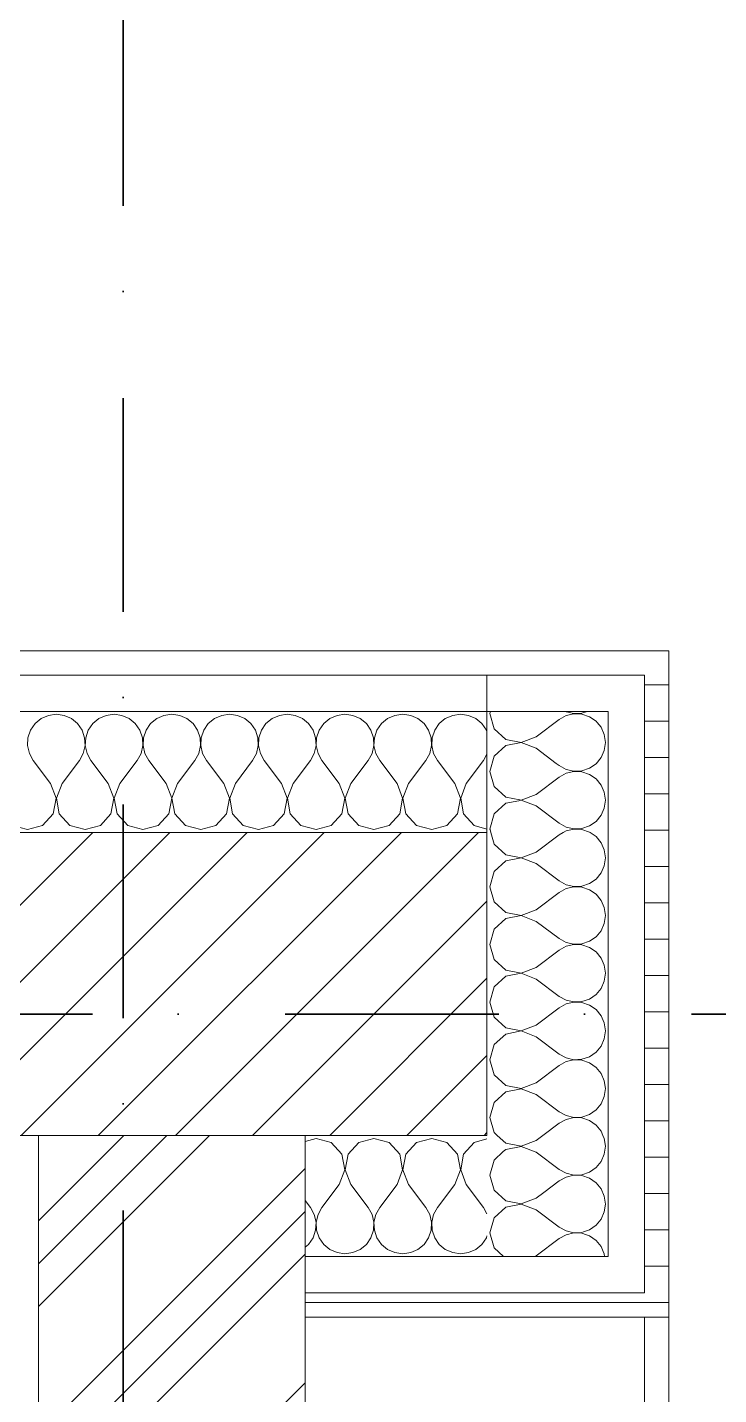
# Model space of a CAD drawing. Header units: millimetres. Extents: x 1322820 to 1391563, y 1051909 to 1098256.
# Drawn here: x 1351449 to 1352020, y 1090357 to 1091485 of the extents above; entities that cross this region are included whole.
import ezdxf
from ezdxf.enums import TextEntityAlignment as Align

# ---------------------------------------------------------------- set-up
doc = ezdxf.new("R2010")
doc.units = ezdxf.units.MM
doc.header["$MEASUREMENT"] = 0
doc.linetypes.add('Dot & Dashed', pattern=[335.138881, 176.388884, -88.194442, 0, -70.555556])
doc.layers.get('0').update_dxf_attribs({"true_color": 0x787878})
for name, color, linetype, true_color in [('arhitectura - decoratii fatada', 7, 'Continuous', 0x787878), ('arhitectura - perete cortina', 7, 'Continuous', 0x787878), ('New_arhitectura - axe', 7, 'Continuous', 0x787878), ('New_rezistenta - pereti de rezistenta', 7, 'Continuous', 0x787878)]:
    doc.layers.add(name, color=color, linetype=linetype, true_color=true_color)
for name, color, linetype, lineweight, true_color in [('arhitectura - decoratii fatada_Pen_No__101', 7, 'Continuous', 13, 0x787878), ('arhitectura - decoratii fatada_Pen_No__21', 7, 'Continuous', 20, 0x787878), ('arhitectura - perete cortina_Pen_No__21', 7, 'Continuous', 20, 0x787878), ('New_arhitectura - axe_Pen_No__201', 7, 'Continuous', 35, 0x787878), ('New_rezistenta - pereti de rezistenta_Pen_No__1', 7, 'Continuous', 13, 0x787878), ('New_rezistenta - pereti de rezistenta_Pen_No__21', 7, 'Continuous', 20, 0x787878)]:
    doc.layers.add(name, color=color, linetype=linetype, lineweight=lineweight, true_color=true_color)
doc.styles.add('GENERATED_STYLE_1', font='arialbd.ttf')
pattern_1 = [(0, (1356235.236, 1078942.57), (0, 30), [])]

# ---------------------------------------------------------------- blocks, each defined once
blk = doc.blocks.new('Curtain Wall_3_1', base_point=(1356235.2, 1078942.6))
at = {"layer": 'arhitectura - perete cortina', "linetype": 'Continuous', "lineweight": 0, "true_color": 0x000000}
h = blk.add_hatch(dxfattribs=at)
h.set_pattern_fill('ALUMINUM_0001', color=18, style=0, pattern_type=2)
h.set_pattern_definition([(45, (1356235.24, 1078942.57), (-88.3883, 88.3883), []), (45, (1356217.56, 1078960.25), (-88.3883, 88.3883), []), (45, (1356199.88, 1078977.93), (-88.3883, 88.3883), [])])
h.paths.add_polyline_path([(1351678.5, 1090320.6), (1351678.5, 1090570.6), (1351458.5, 1090570.6), (1351458.5, 1090320.6)])
at = {"layer": 'arhitectura - perete cortina_Pen_No__21', "color": 7, "linetype": 'Continuous', "lineweight": 20, "flags": 128}
blk.add_lwpolyline([(1351678.5, 1090320.6), (1351678.5, 1090570.6), (1351458.5, 1090570.6), (1351458.5, 1090320.6)], close=True, dxfattribs=at)
blk = doc.blocks.new('*X64', base_point=(1356235.2, 1078942.6))
at = {"layer": 'New_rezistenta - pereti de rezistenta_Pen_No__1', "color": 7, "linetype": 'Continuous', "lineweight": 13}
for p, q in [((1351455.8, 1090910.5), (1351452, 1090905.1)), ((1351460.8, 1090914.7), (1351455.8, 1090910.5)), ((1351466.8, 1090917.3), (1351460.8, 1090914.7)), ((1351473.3, 1090918.2), (1351466.8, 1090917.3)), ((1351479.8, 1090917.3), (1351473.3, 1090918.2)), ((1351485.8, 1090914.7), (1351479.8, 1090917.3)), ((1351490.9, 1090910.5), (1351485.8, 1090914.7)), ((1351494.6, 1090905.1), (1351490.9, 1090910.5)), ((1351503.4, 1090910.5), (1351499.7, 1090905.1)), ((1351508.4, 1090914.7), (1351503.4, 1090910.5)), ((1351514.4, 1090917.3), (1351508.4, 1090914.7)), ((1351521, 1090918.2), (1351514.4, 1090917.3)), ((1351527.5, 1090917.3), (1351521, 1090918.2)), ((1351533.5, 1090914.7), (1351527.5, 1090917.3)), ((1351538.5, 1090910.5), (1351533.5, 1090914.7)), ((1351542.2, 1090905.1), (1351538.5, 1090910.5)), ((1351551, 1090910.5), (1351547.3, 1090905.1)), ((1351556.1, 1090914.7), (1351551, 1090910.5)), ((1351562.1, 1090917.3), (1351556.1, 1090914.7)), ((1351568.6, 1090918.2), (1351562.1, 1090917.3)), ((1351575.1, 1090917.3), (1351568.6, 1090918.2)), ((1351581.1, 1090914.7), (1351575.1, 1090917.3)), ((1351586.1, 1090910.5), (1351581.1, 1090914.7)), ((1351589.9, 1090905.1), (1351586.1, 1090910.5)), ((1351598.6, 1090910.5), (1351594.9, 1090905.1)), ((1351603.7, 1090914.7), (1351598.6, 1090910.5)), ((1351609.7, 1090917.3), (1351603.7, 1090914.7)), ((1351616.2, 1090918.2), (1351609.7, 1090917.3)), ((1351622.7, 1090917.3), (1351616.2, 1090918.2)), ((1351628.7, 1090914.7), (1351622.7, 1090917.3)), ((1351633.8, 1090910.5), (1351628.7, 1090914.7)), ((1351637.5, 1090905.1), (1351633.8, 1090910.5)), ((1351646.2, 1090910.5), (1351642.5, 1090905.1)), ((1351651.3, 1090914.7), (1351646.2, 1090910.5)), ((1351657.3, 1090917.3), (1351651.3, 1090914.7)), ((1351663.8, 1090918.2), (1351657.3, 1090917.3)), ((1351670.3, 1090917.3), (1351663.8, 1090918.2)), ((1351676.3, 1090914.7), (1351670.3, 1090917.3)), ((1351681.4, 1090910.5), (1351676.3, 1090914.7)), ((1351685.1, 1090905.1), (1351681.4, 1090910.5)), ((1351693.9, 1090910.5), (1351690.1, 1090905.1)), ((1351698.9, 1090914.7), (1351693.9, 1090910.5)), ((1351704.9, 1090917.3), (1351698.9, 1090914.7)), ((1351711.4, 1090918.2), (1351704.9, 1090917.3)), ((1351717.9, 1090917.3), (1351711.4, 1090918.2)), ((1351723.9, 1090914.7), (1351717.9, 1090917.3)), ((1351729, 1090910.5), (1351723.9, 1090914.7)), ((1351732.7, 1090905.1), (1351729, 1090910.5)), ((1351741.5, 1090910.5), (1351737.7, 1090905.1)), ((1351746.5, 1090914.7), (1351741.5, 1090910.5)), ((1351752.5, 1090917.3), (1351746.5, 1090914.7)), ((1351759, 1090918.2), (1351752.5, 1090917.3)), ((1351765.6, 1090917.3), (1351759, 1090918.2)), ((1351771.6, 1090914.7), (1351765.6, 1090917.3)), ((1351776.6, 1090910.5), (1351771.6, 1090914.7)), ((1351780.3, 1090905.1), (1351776.6, 1090910.5)), ((1351789.1, 1090910.5), (1351785.4, 1090905.1)), ((1351794.1, 1090914.7), (1351789.1, 1090910.5)), ((1351800.2, 1090917.3), (1351794.1, 1090914.7)), ((1351806.7, 1090918.2), (1351800.2, 1090917.3)), ((1351813.2, 1090917.3), (1351806.7, 1090918.2)), ((1351819.2, 1090914.7), (1351813.2, 1090917.3)), ((1351824.2, 1090910.5), (1351819.2, 1090914.7)), ((1351828, 1090905.1), (1351824.2, 1090910.5)), ((1351449.9, 1090898.8), (1351449.6, 1090892.3)), ((1351452, 1090905.1), (1351449.9, 1090898.8)), ((1351496.7, 1090898.8), (1351494.6, 1090905.1)), ((1351497, 1090892.3), (1351496.7, 1090898.8)), ((1351497.6, 1090898.8), (1351497.2, 1090892.3)), ((1351499.7, 1090905.1), (1351497.6, 1090898.8)), ((1351544.3, 1090898.8), (1351542.2, 1090905.1)), ((1351544.7, 1090892.3), (1351544.3, 1090898.8)), ((1351545.2, 1090898.8), (1351544.9, 1090892.3)), ((1351547.3, 1090905.1), (1351545.2, 1090898.8)), ((1351592, 1090898.8), (1351589.9, 1090905.1)), ((1351592.3, 1090892.3), (1351592, 1090898.8)), ((1351592.8, 1090898.8), (1351592.5, 1090892.3)), ((1351594.9, 1090905.1), (1351592.8, 1090898.8)), ((1351639.6, 1090898.8), (1351637.5, 1090905.1)), ((1351639.9, 1090892.3), (1351639.6, 1090898.8)), ((1351640.4, 1090898.8), (1351640.1, 1090892.3)), ((1351642.5, 1090905.1), (1351640.4, 1090898.8)), ((1351687.2, 1090898.8), (1351685.1, 1090905.1)), ((1351687.5, 1090892.3), (1351687.2, 1090898.8)), ((1351688, 1090898.8), (1351687.7, 1090892.3)), ((1351690.1, 1090905.1), (1351688, 1090898.8)), ((1351734.8, 1090898.8), (1351732.7, 1090905.1)), ((1351735.1, 1090892.3), (1351734.8, 1090898.8)), ((1351735.7, 1090898.8), (1351735.3, 1090892.3)), ((1351737.7, 1090905.1), (1351735.7, 1090898.8)), ((1351782.4, 1090898.8), (1351780.3, 1090905.1)), ((1351782.8, 1090892.3), (1351782.4, 1090898.8)), ((1351783.3, 1090898.8), (1351783, 1090892.3)), ((1351785.4, 1090905.1), (1351783.3, 1090898.8)), ((1351828.5, 1090903.5), (1351828, 1090905.1)), ((1351449.6, 1090892.3), (1351451.1, 1090885.9)), ((1351451.1, 1090885.9), (1351454.3, 1090880.1)), ((1351492.4, 1090880.1), (1351495.6, 1090885.9)), ((1351495.6, 1090885.9), (1351497, 1090892.3)), ((1351497.2, 1090892.3), (1351498.7, 1090885.9)), ((1351498.7, 1090885.9), (1351501.9, 1090880.1)), ((1351540, 1090880.1), (1351543.2, 1090885.9)), ((1351543.2, 1090885.9), (1351544.7, 1090892.3)), ((1351544.9, 1090892.3), (1351546.3, 1090885.9)), ((1351546.3, 1090885.9), (1351549.5, 1090880.1)), ((1351587.6, 1090880.1), (1351590.8, 1090885.9)), ((1351590.8, 1090885.9), (1351592.3, 1090892.3)), ((1351592.5, 1090892.3), (1351594, 1090885.9)), ((1351594, 1090885.9), (1351597.1, 1090880.1)), ((1351635.2, 1090880.1), (1351638.4, 1090885.9)), ((1351638.4, 1090885.9), (1351639.9, 1090892.3)), ((1351640.1, 1090892.3), (1351641.6, 1090885.9)), ((1351641.6, 1090885.9), (1351644.8, 1090880.1)), ((1351682.9, 1090880.1), (1351686, 1090885.9)), ((1351686, 1090885.9), (1351687.5, 1090892.3)), ((1351687.7, 1090892.3), (1351689.2, 1090885.9)), ((1351689.2, 1090885.9), (1351692.4, 1090880.1)), ((1351730.5, 1090880.1), (1351733.7, 1090885.9)), ((1351733.7, 1090885.9), (1351735.1, 1090892.3)), ((1351735.3, 1090892.3), (1351736.8, 1090885.9)), ((1351736.8, 1090885.9), (1351740, 1090880.1)), ((1351778.1, 1090880.1), (1351781.3, 1090885.9)), ((1351781.3, 1090885.9), (1351782.8, 1090892.3)), ((1351783, 1090892.3), (1351784.4, 1090885.9)), ((1351784.4, 1090885.9), (1351787.6, 1090880.1)), ((1351468.6, 1090861.1), (1351454.3, 1090880.1)), ((1351478.1, 1090861.1), (1351492.4, 1090880.1)), ((1351516.2, 1090861.1), (1351501.9, 1090880.1)), ((1351525.7, 1090861.1), (1351540, 1090880.1)), ((1351563.8, 1090861.1), (1351549.5, 1090880.1)), ((1351573.3, 1090861.1), (1351587.6, 1090880.1)), ((1351611.4, 1090861.1), (1351597.1, 1090880.1)), ((1351621, 1090861.1), (1351635.2, 1090880.1)), ((1351659, 1090861.1), (1351644.8, 1090880.1)), ((1351668.6, 1090861.1), (1351682.9, 1090880.1)), ((1351706.7, 1090861.1), (1351692.4, 1090880.1)), ((1351716.2, 1090861.1), (1351730.5, 1090880.1)), ((1351754.3, 1090861.1), (1351740, 1090880.1)), ((1351763.8, 1090861.1), (1351778.1, 1090880.1)), ((1351801.9, 1090861.1), (1351787.6, 1090880.1)), ((1351811.4, 1090861.1), (1351825.7, 1090880.1)), ((1351825.7, 1090880.1), (1351828.5, 1090885.2)), ((1351473.2, 1090848.9), (1351468.6, 1090861.1)), ((1351478.1, 1090861.1), (1351473.4, 1090848.9)), ((1351520.9, 1090848.9), (1351516.2, 1090861.1)), ((1351525.7, 1090861.1), (1351521, 1090848.9)), ((1351568.5, 1090848.9), (1351563.8, 1090861.1)), ((1351573.3, 1090861.1), (1351568.7, 1090848.9)), ((1351616.1, 1090848.9), (1351611.4, 1090861.1)), ((1351621, 1090861.1), (1351616.3, 1090848.9)), ((1351663.7, 1090848.9), (1351659, 1090861.1)), ((1351668.6, 1090861.1), (1351663.9, 1090848.9)), ((1351711.3, 1090848.9), (1351706.7, 1090861.1)), ((1351716.2, 1090861.1), (1351711.5, 1090848.9)), ((1351758.9, 1090848.9), (1351754.3, 1090861.1)), ((1351763.8, 1090861.1), (1351759.1, 1090848.9)), ((1351806.6, 1090848.9), (1351801.9, 1090861.1)), ((1351811.4, 1090861.1), (1351806.8, 1090848.9)), ((1351470.8, 1090836.1), (1351473.2, 1090848.9)), ((1351473.4, 1090848.9), (1351475.8, 1090836.1)), ((1351518.4, 1090836.1), (1351520.9, 1090848.9)), ((1351521, 1090848.9), (1351523.5, 1090836.1)), ((1351566.1, 1090836.1), (1351568.5, 1090848.9)), ((1351568.7, 1090848.9), (1351571.1, 1090836.1)), ((1351613.7, 1090836.1), (1351616.1, 1090848.9)), ((1351616.3, 1090848.9), (1351618.7, 1090836.1)), ((1351661.3, 1090836.1), (1351663.7, 1090848.9)), ((1351663.9, 1090848.9), (1351666.3, 1090836.1)), ((1351708.9, 1090836.1), (1351711.3, 1090848.9)), ((1351711.5, 1090848.9), (1351713.9, 1090836.1)), ((1351756.5, 1090836.1), (1351758.9, 1090848.9)), ((1351759.1, 1090848.9), (1351761.6, 1090836.1)), ((1351804.2, 1090836.1), (1351806.6, 1090848.9)), ((1351806.8, 1090848.9), (1351809.2, 1090836.1)), ((1351462, 1090826.5), (1351470.8, 1090836.1)), ((1351475.8, 1090836.1), (1351484.6, 1090826.5)), ((1351509.7, 1090826.5), (1351518.4, 1090836.1)), ((1351523.5, 1090836.1), (1351532.2, 1090826.5)), ((1351557.3, 1090826.5), (1351566.1, 1090836.1)), ((1351571.1, 1090836.1), (1351579.9, 1090826.5)), ((1351604.9, 1090826.5), (1351613.7, 1090836.1)), ((1351618.7, 1090836.1), (1351627.5, 1090826.5)), ((1351652.5, 1090826.5), (1351661.3, 1090836.1)), ((1351666.3, 1090836.1), (1351675.1, 1090826.5)), ((1351700.1, 1090826.5), (1351708.9, 1090836.1)), ((1351713.9, 1090836.1), (1351722.7, 1090826.5)), ((1351747.8, 1090826.5), (1351756.5, 1090836.1)), ((1351761.6, 1090836.1), (1351770.3, 1090826.5)), ((1351795.4, 1090826.5), (1351804.2, 1090836.1)), ((1351809.2, 1090836.1), (1351818, 1090826.5)), ((1351437, 1090826.5), (1351449.5, 1090823)), ((1351449.5, 1090823), (1351462, 1090826.5)), ((1351484.6, 1090826.5), (1351497.1, 1090823)), ((1351497.1, 1090823), (1351509.7, 1090826.5)), ((1351532.2, 1090826.5), (1351544.8, 1090823)), ((1351544.8, 1090823), (1351557.3, 1090826.5)), ((1351579.9, 1090826.5), (1351592.4, 1090823)), ((1351592.4, 1090823), (1351604.9, 1090826.5)), ((1351627.5, 1090826.5), (1351640, 1090823)), ((1351640, 1090823), (1351652.5, 1090826.5)), ((1351675.1, 1090826.5), (1351687.6, 1090823)), ((1351687.6, 1090823), (1351700.1, 1090826.5)), ((1351722.7, 1090826.5), (1351735.2, 1090823)), ((1351735.2, 1090823), (1351747.8, 1090826.5)), ((1351770.3, 1090826.5), (1351782.9, 1090823)), ((1351782.9, 1090823), (1351795.4, 1090826.5)), ((1351818, 1090826.5), (1351828.5, 1090823.5))]:
    blk.add_line(p, q, dxfattribs=at)
blk = doc.blocks.new('Wall_18_1', base_point=(1346928.5, 1090570.6))
at = {"layer": 'New_rezistenta - pereti de rezistenta', "linetype": 'Continuous', "lineweight": 0, "true_color": 0x000000}
h = blk.add_hatch(dxfattribs=at)
h.set_pattern_fill('BETON_ARMAT_0001', color=18, style=0, pattern_type=2)
h.set_pattern_definition([(45, (1356235.236, 1078942.57), (-31.8198, 31.8198), [])])
h.paths.add_polyline_path([(1346928.5, 1090570.6), (1351828.5, 1090570.6), (1351828.5, 1090820.6), (1346928.5, 1090820.6)])
at = {"layer": 'New_rezistenta - pereti de rezistenta_Pen_No__21', "color": 7, "linetype": 'Continuous', "lineweight": 20}
for p, q in [((1351828.5, 1090920.6), (1346678.5, 1090920.6)), ((1351828.5, 1090820.6), (1346928.5, 1090820.6))]:
    blk.add_line(p, q, dxfattribs=at)
at = {"layer": 'New_rezistenta - pereti de rezistenta_Pen_No__21', "color": 7, "linetype": 'Continuous', "lineweight": 20, "flags": 128}
for points in [[(1351828.5, 1090950.6), (1346578.5, 1090950.6)], [(1351828.5, 1090920.6), (1351828.5, 1090950.6)], [(1351828.5, 1090820.6), (1351828.5, 1090920.6)], [(1351828.5, 1090570.6), (1351828.5, 1090820.6)], [(1346928.5, 1090570.6), (1351828.5, 1090570.6)]]:
    blk.add_lwpolyline(points, dxfattribs=at)
at = {"layer": 'New_rezistenta - pereti de rezistenta', "color": 7, "lineweight": 20}
blk.add_blockref('*X64', (1356235.2, 1078942.6), dxfattribs=at)
blk = doc.blocks.new('*X95', base_point=(1356235.2, 1078942.6))
at = {"layer": 'New_rezistenta - pereti de rezistenta_Pen_No__1', "color": 7, "linetype": 'Continuous', "lineweight": 13}
for p, q in [((1351834.4, 1090550.3), (1351830.9, 1090537.8)), ((1351841.9, 1090557.2), (1351834.4, 1090550.3)), ((1351830.9, 1090537.8), (1351834.4, 1090525.3)), ((1351834.4, 1090525.3), (1351844, 1090516.5)), ((1351844, 1090516.5), (1351856.8, 1090514.1)), ((1351856.8, 1090513.9), (1351844, 1090511.5)), ((1351856.8, 1090514.1), (1351869, 1090518.8)), ((1351869, 1090509.2), (1351856.8, 1090513.9)), ((1351869, 1090518.8), (1351875.5, 1090523.6)), ((1351834.4, 1090502.7), (1351830.9, 1090490.2)), ((1351844, 1090511.5), (1351834.4, 1090502.7)), ((1351869, 1090509.2), (1351888, 1090495)), ((1351888, 1090495), (1351893.8, 1090491.8)), ((1351893.8, 1090491.8), (1351900.2, 1090490.3)), ((1351906.7, 1090490.6), (1351908.1, 1090491)), ((1351830.9, 1090490.2), (1351834.4, 1090477.7)), ((1351869, 1090471.1), (1351888, 1090485.4)), ((1351893.8, 1090488.6), (1351888, 1090485.4)), ((1351900.2, 1090490.1), (1351893.8, 1090488.6)), ((1351900.2, 1090490.3), (1351906.7, 1090490.6)), ((1351906.7, 1090489.8), (1351900.2, 1090490.1)), ((1351910.6, 1090488.5), (1351906.7, 1090489.8)), ((1351834.4, 1090477.7), (1351842.2, 1090470.6)), ((1351867.6, 1090470.6), (1351869, 1090471.1)), ((1351925.2, 1090472.9), (1351924.4, 1090474.7)), ((1351925.5, 1090470.6), (1351925.2, 1090472.9))]:
    blk.add_line(p, q, dxfattribs=at)
blk = doc.blocks.new('*X96', base_point=(1356235.2, 1078942.6))
at = {"layer": 'New_rezistenta - pereti de rezistenta_Pen_No__1', "color": 7, "linetype": 'Continuous', "lineweight": 13}
for p, q in [((1351831.4, 1090920.6), (1351830.9, 1090918.8)), ((1351893.3, 1090920.6), (1351893.8, 1090920.3)), ((1351893.8, 1090920.3), (1351900.2, 1090918.9)), ((1351906.7, 1090919.2), (1351911, 1090920.6)), ((1351830.9, 1090918.8), (1351834.4, 1090906.2)), ((1351869, 1090899.7), (1351888, 1090914)), ((1351893.8, 1090917.2), (1351888, 1090914)), ((1351900.2, 1090918.7), (1351893.8, 1090917.2)), ((1351900.2, 1090918.9), (1351906.7, 1090919.2)), ((1351906.7, 1090918.3), (1351900.2, 1090918.7)), ((1351913, 1090916.2), (1351906.7, 1090918.3)), ((1351918.4, 1090912.5), (1351913, 1090916.2)), ((1351919.3, 1090911.4), (1351918.4, 1090912.5)), ((1351834.4, 1090906.2), (1351844, 1090897.5)), ((1351844, 1090897.5), (1351856.8, 1090895)), ((1351856.8, 1090895), (1351869, 1090899.7)), ((1351844, 1090892.4), (1351834.4, 1090883.7)), ((1351856.8, 1090894.9), (1351844, 1090892.4)), ((1351869, 1090890.2), (1351856.8, 1090894.9)), ((1351869, 1090890.2), (1351885.6, 1090877.7)), ((1351834.4, 1090883.7), (1351830.9, 1090871.1)), ((1351830.9, 1090871.1), (1351834.4, 1090858.6)), ((1351834.4, 1090858.6), (1351844, 1090849.8)), ((1351844, 1090844.8), (1351834.4, 1090836)), ((1351844, 1090849.8), (1351855.6, 1090847.7)), ((1351854.7, 1090846.8), (1351844, 1090844.8)), ((1351834.4, 1090836), (1351830.9, 1090823.5)), ((1351830.9, 1090823.5), (1351831, 1090823.1))]:
    blk.add_line(p, q, dxfattribs=at)
blk = doc.blocks.new('*X97', base_point=(1356235.2, 1078942.6))
at = {"layer": 'New_rezistenta - pereti de rezistenta_Pen_No__1', "color": 7, "linetype": 'Continuous', "lineweight": 13}
for p, q in [((1351922.6, 1090907.5), (1351919.3, 1090911.4)), ((1351925.2, 1090901.5), (1351922.6, 1090907.5)), ((1351926.1, 1090895), (1351925.2, 1090901.5)), ((1351922.6, 1090882.4), (1351925.2, 1090888.4)), ((1351925.2, 1090888.4), (1351926.1, 1090895)), ((1351885.6, 1090877.7), (1351888, 1090875.9)), ((1351888, 1090875.9), (1351893.8, 1090872.7)), ((1351913, 1090873.7), (1351918.4, 1090877.4)), ((1351918.4, 1090877.4), (1351922.6, 1090882.4)), ((1351869, 1090852.1), (1351888, 1090866.4)), ((1351893.8, 1090869.6), (1351888, 1090866.4)), ((1351893.8, 1090872.7), (1351900.2, 1090871.2)), ((1351900.2, 1090871), (1351893.8, 1090869.6)), ((1351900.2, 1090871.2), (1351906.7, 1090871.6)), ((1351906.7, 1090870.7), (1351900.2, 1090871)), ((1351906.7, 1090871.6), (1351913, 1090873.7)), ((1351913, 1090868.6), (1351906.7, 1090870.7)), ((1351918.4, 1090864.9), (1351913, 1090868.6)), ((1351922.6, 1090859.8), (1351918.4, 1090864.9)), ((1351856.8, 1090847.4), (1351869, 1090852.1)), ((1351925.2, 1090853.8), (1351922.6, 1090859.8)), ((1351926.1, 1090847.3), (1351925.2, 1090853.8)), ((1351856.8, 1090847.2), (1351854.7, 1090846.8)), ((1351855.6, 1090847.7), (1351856.8, 1090847.4)), ((1351869, 1090842.6), (1351856.8, 1090847.2)), ((1351869, 1090842.6), (1351888, 1090828.3)), ((1351922.6, 1090834.8), (1351925.2, 1090840.8)), ((1351925.2, 1090840.8), (1351926.1, 1090847.3)), ((1351913, 1090826), (1351918.4, 1090829.8)), ((1351918.4, 1090829.8), (1351922.6, 1090834.8)), ((1351831, 1090823.1), (1351831.7, 1090820.6)), ((1351888, 1090828.3), (1351893.8, 1090825.1)), ((1351893.8, 1090821.9), (1351891.4, 1090820.6)), ((1351893.8, 1090825.1), (1351900.2, 1090823.6)), ((1351900.2, 1090823.4), (1351893.8, 1090821.9)), ((1351900.2, 1090823.6), (1351906.7, 1090823.9)), ((1351906.7, 1090823.1), (1351900.2, 1090823.4)), ((1351906.7, 1090823.9), (1351913, 1090826)), ((1351913, 1090821), (1351906.7, 1090823.1)), ((1351913.6, 1090820.6), (1351913, 1090821))]:
    blk.add_line(p, q, dxfattribs=at)
blk = doc.blocks.new('*X98', base_point=(1356235.2, 1078942.6))
at = {"layer": 'New_rezistenta - pereti de rezistenta_Pen_No__1', "color": 7, "linetype": 'Continuous', "lineweight": 13}
for p, q in [((1351831.7, 1090820.6), (1351834.4, 1090811)), ((1351869, 1090804.5), (1351888, 1090818.8)), ((1351891.4, 1090820.6), (1351888, 1090818.8)), ((1351918.4, 1090817.3), (1351913.6, 1090820.6)), ((1351834.4, 1090811), (1351844, 1090802.2)), ((1351922.6, 1090812.2), (1351918.4, 1090817.3)), ((1351925.2, 1090806.2), (1351922.6, 1090812.2)), ((1351844, 1090797.2), (1351834.4, 1090788.4)), ((1351844, 1090802.2), (1351856.8, 1090799.8)), ((1351856.8, 1090799.6), (1351844, 1090797.2)), ((1351856.8, 1090799.8), (1351869, 1090804.5)), ((1351869, 1090795), (1351856.8, 1090799.6)), ((1351926.1, 1090799.7), (1351925.2, 1090806.2)), ((1351925.2, 1090793.2), (1351926.1, 1090799.7)), ((1351834.4, 1090788.4), (1351830.9, 1090775.9)), ((1351869, 1090795), (1351888, 1090780.7)), ((1351918.4, 1090782.1), (1351922.6, 1090787.2)), ((1351922.6, 1090787.2), (1351925.2, 1090793.2)), ((1351830.9, 1090775.9), (1351834.4, 1090763.4)), ((1351888, 1090780.7), (1351893.8, 1090777.5)), ((1351893.8, 1090774.3), (1351888, 1090771.1)), ((1351893.8, 1090777.5), (1351900.2, 1090776)), ((1351900.2, 1090775.8), (1351893.8, 1090774.3)), ((1351900.2, 1090776), (1351906.7, 1090776.3)), ((1351906.7, 1090775.5), (1351900.2, 1090775.8)), ((1351906.7, 1090776.3), (1351913, 1090778.4)), ((1351913, 1090773.4), (1351906.7, 1090775.5)), ((1351913, 1090778.4), (1351918.4, 1090782.1)), ((1351918.4, 1090769.7), (1351913, 1090773.4)), ((1351834.4, 1090763.4), (1351844, 1090754.6)), ((1351869, 1090756.9), (1351888, 1090771.1)), ((1351922.6, 1090764.6), (1351918.4, 1090769.7)), ((1351925.2, 1090758.6), (1351922.6, 1090764.6)), ((1351844, 1090754.6), (1351856.8, 1090752.2)), ((1351856.8, 1090752), (1351844, 1090749.6)), ((1351856.8, 1090752.2), (1351869, 1090756.9)), ((1351869, 1090747.3), (1351856.8, 1090752)), ((1351926.1, 1090752.1), (1351925.2, 1090758.6)), ((1351925.2, 1090745.6), (1351926.1, 1090752.1)), ((1351834.4, 1090740.8), (1351830.9, 1090728.3)), ((1351844, 1090749.6), (1351834.4, 1090740.8)), ((1351869, 1090747.3), (1351888, 1090733)), ((1351918.4, 1090734.5), (1351922.6, 1090739.6)), ((1351922.6, 1090739.6), (1351925.2, 1090745.6)), ((1351830.9, 1090728.3), (1351834.4, 1090715.8)), ((1351888, 1090733), (1351893.8, 1090729.9)), ((1351893.8, 1090729.9), (1351900.2, 1090728.4)), ((1351900.2, 1090728.2), (1351893.8, 1090726.7)), ((1351900.2, 1090728.4), (1351906.7, 1090728.7)), ((1351906.7, 1090727.9), (1351900.2, 1090728.2)), ((1351906.7, 1090728.7), (1351913, 1090730.8)), ((1351913, 1090725.8), (1351906.7, 1090727.9)), ((1351913, 1090730.8), (1351918.4, 1090734.5)), ((1351869, 1090709.2), (1351888, 1090723.5)), ((1351893.8, 1090726.7), (1351888, 1090723.5)), ((1351918.4, 1090722.1), (1351913, 1090725.8)), ((1351922.6, 1090717), (1351918.4, 1090722.1)), ((1351925.2, 1090711), (1351922.6, 1090717)), ((1351834.4, 1090715.8), (1351844, 1090707)), ((1351844, 1090707), (1351856.8, 1090704.6)), ((1351856.8, 1090704.6), (1351869, 1090709.2)), ((1351926.1, 1090704.5), (1351925.2, 1090711)), ((1351844, 1090702), (1351834.4, 1090693.2)), ((1351856.8, 1090704.4), (1351844, 1090702)), ((1351869, 1090699.7), (1351856.8, 1090704.4)), ((1351869, 1090699.7), (1351888, 1090685.4)), ((1351922.6, 1090692), (1351925.2, 1090698)), ((1351925.2, 1090698), (1351926.1, 1090704.5)), ((1351834.4, 1090693.2), (1351830.9, 1090680.7)), ((1351888, 1090685.4), (1351893.8, 1090682.2)), ((1351906.7, 1090681.1), (1351913, 1090683.2)), ((1351913, 1090683.2), (1351918.4, 1090686.9)), ((1351918.4, 1090686.9), (1351922.6, 1090692)), ((1351830.9, 1090680.7), (1351834.4, 1090668.1)), ((1351869, 1090661.6), (1351888, 1090675.9)), ((1351893.8, 1090679.1), (1351888, 1090675.9)), ((1351893.8, 1090682.2), (1351900.2, 1090680.8)), ((1351900.2, 1090680.6), (1351893.8, 1090679.1)), ((1351900.2, 1090680.8), (1351906.7, 1090681.1)), ((1351906.7, 1090680.3), (1351900.2, 1090680.6)), ((1351913, 1090678.2), (1351906.7, 1090680.3)), ((1351918.4, 1090674.4), (1351913, 1090678.2)), ((1351922.6, 1090669.4), (1351918.4, 1090674.4)), ((1351834.4, 1090668.1), (1351844, 1090659.4)), ((1351856.8, 1090657), (1351869, 1090661.6)), ((1351925.2, 1090663.4), (1351922.6, 1090669.4)), ((1351926.1, 1090656.9), (1351925.2, 1090663.4)), ((1351844, 1090654.3), (1351834.4, 1090645.6)), ((1351844, 1090659.4), (1351856.8, 1090657)), ((1351856.8, 1090656.8), (1351844, 1090654.3)), ((1351869, 1090652.1), (1351856.8, 1090656.8)), ((1351869, 1090652.1), (1351888, 1090637.8)), ((1351922.6, 1090644.3), (1351925.2, 1090650.3)), ((1351925.2, 1090650.3), (1351926.1, 1090656.9)), ((1351834.4, 1090645.6), (1351830.9, 1090633)), ((1351888, 1090637.8), (1351893.8, 1090634.6)), ((1351913, 1090635.6), (1351918.4, 1090639.3)), ((1351918.4, 1090639.3), (1351922.6, 1090644.3)), ((1351830.9, 1090633), (1351834.4, 1090620.5)), ((1351869, 1090614), (1351888, 1090628.3)), ((1351893.8, 1090631.5), (1351888, 1090628.3)), ((1351893.8, 1090634.6), (1351900.2, 1090633.1)), ((1351900.2, 1090633), (1351893.8, 1090631.5)), ((1351900.2, 1090633.1), (1351906.7, 1090633.5)), ((1351906.7, 1090632.6), (1351900.2, 1090633)), ((1351906.7, 1090633.5), (1351913, 1090635.6)), ((1351913, 1090630.5), (1351906.7, 1090632.6)), ((1351918.4, 1090626.8), (1351913, 1090630.5)), ((1351922.6, 1090621.8), (1351918.4, 1090626.8)), ((1351834.4, 1090620.5), (1351844, 1090611.8)), ((1351925.2, 1090615.7), (1351922.6, 1090621.8)), ((1351926.1, 1090609.2), (1351925.2, 1090615.7)), ((1351844, 1090606.7), (1351834.4, 1090597.9)), ((1351844, 1090611.8), (1351856.8, 1090609.3)), ((1351856.8, 1090609.1), (1351844, 1090606.7)), ((1351856.8, 1090609.3), (1351869, 1090614)), ((1351869, 1090604.5), (1351856.8, 1090609.1)), ((1351869, 1090604.5), (1351888, 1090590.2)), ((1351925.2, 1090602.7), (1351926.1, 1090609.2)), ((1351834.4, 1090597.9), (1351830.9, 1090585.4)), ((1351918.4, 1090591.7), (1351922.6, 1090596.7)), ((1351922.6, 1090596.7), (1351925.2, 1090602.7)), ((1351830.9, 1090585.4), (1351834.4, 1090572.9)), ((1351888, 1090590.2), (1351893.8, 1090587)), ((1351893.8, 1090583.8), (1351888, 1090580.7)), ((1351893.8, 1090587), (1351900.2, 1090585.5)), ((1351900.2, 1090585.3), (1351893.8, 1090583.8)), ((1351900.2, 1090585.5), (1351906.7, 1090585.8)), ((1351906.7, 1090585), (1351900.2, 1090585.3)), ((1351906.7, 1090585.8), (1351913, 1090587.9)), ((1351913, 1090582.9), (1351906.7, 1090585)), ((1351913, 1090587.9), (1351918.4, 1090591.7)), ((1351918.4, 1090579.2), (1351913, 1090582.9)), ((1351834.4, 1090572.9), (1351837, 1090570.6)), ((1351874.6, 1090570.6), (1351888, 1090580.7)), ((1351922.6, 1090574.1), (1351918.4, 1090579.2)), ((1351924.1, 1090570.6), (1351922.6, 1090574.1))]:
    blk.add_line(p, q, dxfattribs=at)
blk = doc.blocks.new('*X99', base_point=(1356235.2, 1078942.6))
at = {"layer": 'New_rezistenta - pereti de rezistenta_Pen_No__1', "color": 7, "linetype": 'Continuous', "lineweight": 13}
for p, q in [((1351837, 1090570.6), (1351844, 1090564.1)), ((1351869, 1090566.4), (1351874.6, 1090570.6)), ((1351925.2, 1090568.1), (1351924.1, 1090570.6)), ((1351844, 1090559.1), (1351841.9, 1090557.2)), ((1351844, 1090564.1), (1351856.8, 1090561.7)), ((1351856.8, 1090561.5), (1351844, 1090559.1)), ((1351856.8, 1090561.7), (1351869, 1090566.4)), ((1351869, 1090556.9), (1351856.8, 1090561.5)), ((1351926.1, 1090561.6), (1351925.2, 1090568.1)), ((1351925.2, 1090555.1), (1351926.1, 1090561.6)), ((1351869, 1090556.9), (1351888, 1090542.6)), ((1351918.4, 1090544), (1351922.6, 1090549.1)), ((1351922.6, 1090549.1), (1351925.2, 1090555.1)), ((1351888, 1090542.6), (1351893.8, 1090539.4)), ((1351893.8, 1090536.2), (1351888, 1090533)), ((1351893.8, 1090539.4), (1351900.2, 1090537.9)), ((1351900.2, 1090537.7), (1351893.8, 1090536.2)), ((1351900.2, 1090537.9), (1351906.7, 1090538.2)), ((1351906.7, 1090537.4), (1351900.2, 1090537.7)), ((1351906.7, 1090538.2), (1351913, 1090540.3)), ((1351913, 1090535.3), (1351906.7, 1090537.4)), ((1351913, 1090540.3), (1351918.4, 1090544)), ((1351875.5, 1090523.6), (1351888, 1090533)), ((1351918.4, 1090531.6), (1351913, 1090535.3)), ((1351922.6, 1090526.5), (1351918.4, 1090531.6)), ((1351925.2, 1090520.5), (1351922.6, 1090526.5)), ((1351926.1, 1090514), (1351925.2, 1090520.5)), ((1351925.2, 1090507.5), (1351926.1, 1090514)), ((1351922.6, 1090501.5), (1351925.2, 1090507.5)), ((1351908.1, 1090491), (1351913, 1090492.7)), ((1351913, 1090492.7), (1351918.4, 1090496.4)), ((1351918.4, 1090496.4), (1351922.6, 1090501.5)), ((1351913, 1090487.7), (1351910.6, 1090488.5)), ((1351918.4, 1090484), (1351913, 1090487.7)), ((1351922.6, 1090478.9), (1351918.4, 1090484)), ((1351924.4, 1090474.7), (1351922.6, 1090478.9))]:
    blk.add_line(p, q, dxfattribs=at)
blk = doc.blocks.new('Wall_33_1', base_point=(1351958.5, 1090440.6))
at = {"layer": 'New_rezistenta - pereti de rezistenta_Pen_No__21', "color": 7, "linetype": 'Continuous', "lineweight": 20}
for p, q in [((1351928.5, 1090920.6), (1351828.5, 1090920.6)), ((1351928.5, 1090820.6), (1351928.5, 1090920.6)), ((1351928.5, 1090570.6), (1351928.5, 1090820.6)), ((1351928.5, 1090470.6), (1351928.5, 1090570.6)), ((1351828.5, 1090470.6), (1351928.5, 1090470.6))]:
    blk.add_line(p, q, dxfattribs=at)
at = {"layer": 'New_rezistenta - pereti de rezistenta_Pen_No__21', "color": 7, "linetype": 'Continuous', "lineweight": 20, "flags": 128}
for points in [[(1351958.5, 1090950.6), (1351928.5, 1090950.6)], [(1351958.5, 1090440.6), (1351958.5, 1090950.6)], [(1351828.5, 1090820.6), (1351828.5, 1090570.6)], [(1351958.5, 1090440.6), (1351928.5, 1090440.6)]]:
    blk.add_lwpolyline(points, dxfattribs=at)
at = {"layer": 'New_rezistenta - pereti de rezistenta', "color": 7, "lineweight": 20}
for name in ['*X96', '*X97', '*X98', '*X99', '*X95']:
    blk.add_blockref(name, (1356235.2, 1078942.6), dxfattribs=at)
blk = doc.blocks.new('Wall_34_1', base_point=(1351958.5, 1090950.6))
at = {"layer": 'New_rezistenta - pereti de rezistenta_Pen_No__21', "color": 7, "linetype": 'Continuous', "lineweight": 20}
blk.add_line((1351928.5, 1090920.6), (1351828.5, 1090920.6), dxfattribs=at)
at = {"layer": 'New_rezistenta - pereti de rezistenta_Pen_No__21', "color": 7, "linetype": 'Continuous', "lineweight": 20, "flags": 128}
for points in [[(1351928.5, 1090950.6), (1351828.5, 1090950.6)], [(1351828.5, 1090920.6), (1351828.5, 1090950.6)], [(1351828.5, 1090820.6), (1351828.5, 1090920.6)]]:
    blk.add_lwpolyline(points, dxfattribs=at)
at = {"layer": 'New_rezistenta - pereti de rezistenta_Pen_No__21', "color": 7, "linetype": 'Continuous', "lineweight": 20}
blk.add_point((1351828.5, 1090920.6), dxfattribs=at)
blk = doc.blocks.new('*X102', base_point=(1356235.2, 1078942.6))
at = {"layer": 'New_rezistenta - pereti de rezistenta_Pen_No__1', "color": 7, "linetype": 'Continuous', "lineweight": 13}
for p, q in [((1351687.6, 1090568.2), (1351678.5, 1090565.6)), ((1351700.1, 1090564.7), (1351687.6, 1090568.2)), ((1351708.9, 1090555.1), (1351700.1, 1090564.7)), ((1351722.7, 1090564.7), (1351713.9, 1090555.1)), ((1351735.2, 1090568.2), (1351722.7, 1090564.7)), ((1351747.8, 1090564.7), (1351735.2, 1090568.2)), ((1351756.5, 1090555.1), (1351747.8, 1090564.7)), ((1351770.3, 1090564.7), (1351761.6, 1090555.1)), ((1351782.9, 1090568.2), (1351770.3, 1090564.7)), ((1351795.4, 1090564.7), (1351782.9, 1090568.2)), ((1351804.2, 1090555.1), (1351795.4, 1090564.7)), ((1351818, 1090564.7), (1351809.2, 1090555.1)), ((1351828.5, 1090567.7), (1351818, 1090564.7)), ((1351711.3, 1090542.3), (1351708.9, 1090555.1)), ((1351713.9, 1090555.1), (1351711.5, 1090542.3)), ((1351758.9, 1090542.3), (1351756.5, 1090555.1)), ((1351761.6, 1090555.1), (1351759.1, 1090542.3)), ((1351806.6, 1090542.3), (1351804.2, 1090555.1)), ((1351809.2, 1090555.1), (1351806.8, 1090542.3)), ((1351706.7, 1090530.1), (1351711.3, 1090542.3)), ((1351711.5, 1090542.3), (1351716.2, 1090530.1)), ((1351754.3, 1090530.1), (1351758.9, 1090542.3)), ((1351759.1, 1090542.3), (1351763.8, 1090530.1)), ((1351801.9, 1090530.1), (1351806.6, 1090542.3)), ((1351806.8, 1090542.3), (1351811.4, 1090530.1)), ((1351706.7, 1090530.1), (1351692.4, 1090511.1)), ((1351716.2, 1090530.1), (1351730.5, 1090511.1)), ((1351754.3, 1090530.1), (1351740, 1090511.1)), ((1351763.8, 1090530.1), (1351778.1, 1090511.1)), ((1351801.9, 1090530.1), (1351787.6, 1090511.1)), ((1351811.4, 1090530.1), (1351825.7, 1090511.1)), ((1351678.5, 1090516.9), (1351682.9, 1090511.1)), ((1351686, 1090505.3), (1351682.9, 1090511.1)), ((1351687.5, 1090498.9), (1351686, 1090505.3)), ((1351689.2, 1090505.3), (1351687.7, 1090498.9)), ((1351692.4, 1090511.1), (1351689.2, 1090505.3)), ((1351733.7, 1090505.3), (1351730.5, 1090511.1)), ((1351735.1, 1090498.9), (1351733.7, 1090505.3)), ((1351736.8, 1090505.3), (1351735.3, 1090498.9)), ((1351740, 1090511.1), (1351736.8, 1090505.3)), ((1351781.3, 1090505.3), (1351778.1, 1090511.1)), ((1351782.8, 1090498.9), (1351781.3, 1090505.3)), ((1351784.4, 1090505.3), (1351783, 1090498.9)), ((1351787.6, 1090511.1), (1351784.4, 1090505.3)), ((1351828.5, 1090506), (1351825.7, 1090511.1)), ((1351685.1, 1090486.1), (1351687.2, 1090492.4)), ((1351687.2, 1090492.4), (1351687.5, 1090498.9)), ((1351687.7, 1090498.9), (1351688, 1090492.4)), ((1351688, 1090492.4), (1351690.1, 1090486.1)), ((1351732.7, 1090486.1), (1351734.8, 1090492.4)), ((1351734.8, 1090492.4), (1351735.1, 1090498.9)), ((1351735.3, 1090498.9), (1351735.7, 1090492.4)), ((1351735.7, 1090492.4), (1351737.7, 1090486.1)), ((1351780.3, 1090486.1), (1351782.4, 1090492.4)), ((1351782.4, 1090492.4), (1351782.8, 1090498.9)), ((1351783, 1090498.9), (1351783.3, 1090492.4)), ((1351783.3, 1090492.4), (1351785.4, 1090486.1)), ((1351678.5, 1090478.3), (1351681.4, 1090480.7)), ((1351681.4, 1090480.7), (1351685.1, 1090486.1)), ((1351690.1, 1090486.1), (1351693.9, 1090480.7)), ((1351693.9, 1090480.7), (1351698.9, 1090476.5)), ((1351723.9, 1090476.5), (1351729, 1090480.7)), ((1351729, 1090480.7), (1351732.7, 1090486.1)), ((1351737.7, 1090486.1), (1351741.5, 1090480.7)), ((1351741.5, 1090480.7), (1351746.5, 1090476.5)), ((1351771.6, 1090476.5), (1351776.6, 1090480.7)), ((1351776.6, 1090480.7), (1351780.3, 1090486.1)), ((1351785.4, 1090486.1), (1351789.1, 1090480.7)), ((1351789.1, 1090480.7), (1351794.1, 1090476.5)), ((1351819.2, 1090476.5), (1351824.2, 1090480.7)), ((1351824.2, 1090480.7), (1351828, 1090486.1)), ((1351828, 1090486.1), (1351828.5, 1090487.7)), ((1351698.9, 1090476.5), (1351704.9, 1090473.9)), ((1351704.9, 1090473.9), (1351711.4, 1090473)), ((1351711.4, 1090473), (1351717.9, 1090473.9)), ((1351717.9, 1090473.9), (1351723.9, 1090476.5)), ((1351746.5, 1090476.5), (1351752.5, 1090473.9)), ((1351752.5, 1090473.9), (1351759, 1090473)), ((1351759, 1090473), (1351765.6, 1090473.9)), ((1351765.6, 1090473.9), (1351771.6, 1090476.5)), ((1351794.1, 1090476.5), (1351800.2, 1090473.9)), ((1351800.2, 1090473.9), (1351806.7, 1090473)), ((1351806.7, 1090473), (1351813.2, 1090473.9)), ((1351813.2, 1090473.9), (1351819.2, 1090476.5))]:
    blk.add_line(p, q, dxfattribs=at)
blk = doc.blocks.new('Wall_35_1', base_point=(1351958.5, 1090440.6))
at = {"layer": 'New_rezistenta - pereti de rezistenta_Pen_No__21', "color": 7, "linetype": 'Continuous', "lineweight": 20}
for p, q in [((1351678.5, 1090470.6), (1351828.5, 1090470.6)), ((1351828.5, 1090470.6), (1351928.5, 1090470.6))]:
    blk.add_line(p, q, dxfattribs=at)
at = {"layer": 'New_rezistenta - pereti de rezistenta_Pen_No__21', "color": 7, "linetype": 'Continuous', "lineweight": 20, "flags": 128}
for points in [[(1351828.5, 1090570.6), (1351678.5, 1090570.6)], [(1351678.5, 1090570.6), (1351678.5, 1090470.6)], [(1351678.5, 1090470.6), (1351678.5, 1090440.6)], [(1351678.5, 1090440.6), (1351928.5, 1090440.6)]]:
    blk.add_lwpolyline(points, dxfattribs=at)
at = {"layer": 'New_rezistenta - pereti de rezistenta', "color": 7, "lineweight": 20}
blk.add_blockref('*X102', (1356235.2, 1078942.6), dxfattribs=at)
blk = doc.blocks.new('Wall_110_1', base_point=(1351978.5, 1090970.6))
at = {"layer": 'arhitectura - decoratii fatada', "linetype": 'Continuous', "lineweight": 0, "true_color": 0x000000}
h = blk.add_hatch(dxfattribs=at)
h.set_pattern_fill('PLYWOOD_0001', color=18, style=0, pattern_type=2)
h.set_pattern_definition(pattern_1)
h.paths.add_polyline_path([(1351958.5, 1090970.6), (1350763.5, 1090970.6), (1350763.5, 1090950.6), (1351958.5, 1090950.6)])
h = blk.add_hatch(dxfattribs=at)
h.set_pattern_fill('PLYWOOD_0001', color=18, style=0, pattern_type=2)
h.set_pattern_definition(pattern_1)
h.paths.add_polyline_path([(1351958.5, 1090950.6), (1351978.5, 1090950.6), (1351978.5, 1090970.6)])
h = blk.add_hatch(dxfattribs=at)
h.set_pattern_fill('PLYWOOD_0001', color=18, style=0, pattern_type=2)
h.set_pattern_definition(pattern_1)
h.paths.add_polyline_path([(1351958.5, 1090950.6), (1351978.5, 1090970.6), (1351958.5, 1090970.6)])
at = {"layer": 'arhitectura - decoratii fatada_Pen_No__21', "color": 7, "linetype": 'Continuous', "lineweight": 20, "flags": 128}
for points in [[(1351978.5, 1090970.6), (1350763.5, 1090970.6)], [(1350763.5, 1090970.6), (1350763.5, 1090950.6)], [(1351978.5, 1090970.6), (1351978.5, 1090950.6)], [(1350763.5, 1090950.6), (1351958.5, 1090950.6)]]:
    blk.add_lwpolyline(points, dxfattribs=at)
blk = doc.blocks.new('Wall_113_1', base_point=(1351978.5, 1090970.6))
at = {"layer": 'arhitectura - decoratii fatada_Pen_No__101', "color": 253, "linetype": 'Continuous', "lineweight": 13, "flags": 128}
for points in [[(1351978.5, 1090970.6), (1350763.5, 1090970.6)], [(1350763.5, 1090970.6), (1350763.5, 1090950.6)], [(1351978.5, 1090970.6), (1351978.5, 1090950.6)], [(1350763.5, 1090950.6), (1351958.5, 1090950.6)]]:
    blk.add_lwpolyline(points, dxfattribs=at)
blk = doc.blocks.new('Wall_116_1', base_point=(1351978.5, 1090970.6))
at = {"layer": 'arhitectura - decoratii fatada_Pen_No__101', "color": 253, "linetype": 'Continuous', "lineweight": 13, "flags": 128}
for points in [[(1351978.5, 1090970.6), (1350763.5, 1090970.6)], [(1350763.5, 1090970.6), (1350763.5, 1090950.6)], [(1351978.5, 1090970.6), (1351978.5, 1090950.6)], [(1350763.5, 1090950.6), (1351958.5, 1090950.6)]]:
    blk.add_lwpolyline(points, dxfattribs=at)
blk = doc.blocks.new('Wall_120_1', base_point=(1351978.5, 1090420.6))
at = {"layer": 'arhitectura - decoratii fatada', "linetype": 'Continuous', "lineweight": 0, "true_color": 0x000000}
h = blk.add_hatch(dxfattribs=at)
h.set_pattern_fill('PLYWOOD_0001', color=18, style=0, pattern_type=2)
h.set_pattern_definition(pattern_1)
h.paths.add_polyline_path([(1351958.5, 1090950.6), (1351958.5, 1090440.6), (1351978.5, 1090440.6), (1351978.5, 1090950.6)])
h = blk.add_hatch(dxfattribs=at)
h.set_pattern_fill('PLYWOOD_0001', color=18, style=0, pattern_type=2)
h.set_pattern_definition(pattern_1)
h.paths.add_polyline_path([(1351958.5, 1090420.6), (1351978.5, 1090420.6), (1351958.5, 1090440.6)])
h = blk.add_hatch(dxfattribs=at)
h.set_pattern_fill('PLYWOOD_0001', color=18, style=0, pattern_type=2)
h.set_pattern_definition(pattern_1)
h.paths.add_polyline_path([(1351958.5, 1090440.6), (1351978.5, 1090420.6), (1351978.5, 1090440.6)])
at = {"layer": 'arhitectura - decoratii fatada_Pen_No__21', "color": 7, "linetype": 'Continuous', "lineweight": 20, "flags": 128}
for points in [[(1351958.5, 1090950.6), (1351958.5, 1090440.6)], [(1351978.5, 1090420.6), (1351978.5, 1090950.6)], [(1351978.5, 1090420.6), (1351958.5, 1090420.6)]]:
    blk.add_lwpolyline(points, dxfattribs=at)
blk = doc.blocks.new('Wall_121_1', base_point=(1351978.5, 1090420.6))
at = {"layer": 'arhitectura - decoratii fatada_Pen_No__101', "color": 253, "linetype": 'Continuous', "lineweight": 13, "flags": 128}
for points in [[(1351958.5, 1090950.6), (1351958.5, 1090440.6)], [(1351978.5, 1090420.6), (1351978.5, 1090950.6)], [(1351978.5, 1090420.6), (1351958.5, 1090420.6)]]:
    blk.add_lwpolyline(points, dxfattribs=at)
blk = doc.blocks.new('Wall_122_1', base_point=(1351978.5, 1090420.6))
at = {"layer": 'arhitectura - decoratii fatada_Pen_No__101', "color": 253, "linetype": 'Continuous', "lineweight": 13, "flags": 128}
for points in [[(1351958.5, 1090950.6), (1351958.5, 1090440.6)], [(1351978.5, 1090420.6), (1351978.5, 1090950.6)]]:
    blk.add_lwpolyline(points, dxfattribs=at)
blk = doc.blocks.new('Wall_123_1', base_point=(1351678.5, 1090420.6))
at = {"layer": 'arhitectura - decoratii fatada', "linetype": 'Continuous', "lineweight": 0, "true_color": 0x000000}
h = blk.add_hatch(dxfattribs=at)
h.set_pattern_fill('PLYWOOD_0001', color=18, style=0, pattern_type=2)
h.set_pattern_definition(pattern_1)
h.paths.add_polyline_path([(1351958.5, 1090440.6), (1351678.5, 1090440.6), (1351678.5, 1090420.6), (1351958.5, 1090420.6)])
at = {"layer": 'arhitectura - decoratii fatada_Pen_No__21', "color": 7, "linetype": 'Continuous', "lineweight": 20, "flags": 128}
for points in [[(1351958.5, 1090440.6), (1351678.5, 1090440.6)], [(1351678.5, 1090420.6), (1351678.5, 1090440.6)], [(1351678.5, 1090420.6), (1351958.5, 1090420.6)]]:
    blk.add_lwpolyline(points, dxfattribs=at)
blk = doc.blocks.new('Wall_124_1', base_point=(1351678.5, 1090420.6))
at = {"layer": 'arhitectura - decoratii fatada_Pen_No__101', "color": 253, "linetype": 'Continuous', "lineweight": 13, "flags": 128}
for points in [[(1351958.5, 1090440.6), (1351678.5, 1090440.6)], [(1351678.5, 1090420.6), (1351678.5, 1090440.6)], [(1351678.5, 1090420.6), (1351958.5, 1090420.6)]]:
    blk.add_lwpolyline(points, dxfattribs=at)
blk = doc.blocks.new('Wall_125_1', base_point=(1351678.5, 1090420.6))
at = {"layer": 'arhitectura - decoratii fatada_Pen_No__101', "color": 253, "linetype": 'Continuous', "lineweight": 13, "flags": 128}
for points in [[(1351958.5, 1090440.6), (1351678.5, 1090440.6)], [(1351678.5, 1090420.6), (1351678.5, 1090440.6)], [(1351678.5, 1090420.6), (1351958.5, 1090420.6)]]:
    blk.add_lwpolyline(points, dxfattribs=at)
blk = doc.blocks.new('Wall_210_1', base_point=(1351958.5, 1090420.6))
at = {"layer": 'arhitectura - decoratii fatada_Pen_No__101', "color": 253, "linetype": 'Continuous', "lineweight": 13, "flags": 128}
for points in [[(1351958.5, 1090420.6), (1351958.5, 1089488.7)], [(1351978.5, 1089488.7), (1351978.5, 1090420.6)]]:
    blk.add_lwpolyline(points, dxfattribs=at)
blk = doc.blocks.new('Standard grid marker')
at = {"layer": 'New_arhitectura - axe_Pen_No__201', "linetype": 'Dot & Dashed', "lineweight": 35}
blk.add_line((1000, 0), (43350, 0), dxfattribs=at)
at = {"layer": 'New_arhitectura - axe_Pen_No__201', "lineweight": 35, "style": 'GENERATED_STYLE_1'}
for tag, p in [('AC_MarkerText_1_0', (-106.1, 7.1)), ('AC_MarkerText_1_1', (44456, 7.1))]:
    blk.add_attdef(tag, text='', height=125, rotation=270, dxfattribs=at).set_placement(p, align=Align.MIDDLE_CENTER)
blk = doc.blocks.new('Standard grid marker_3')
at = {"layer": 'New_arhitectura - axe_Pen_No__201', "linetype": 'Dot & Dashed', "lineweight": 35}
blk.add_line((1000, 0), (27856.1, 0), dxfattribs=at)
at = {"layer": 'New_arhitectura - axe_Pen_No__201', "lineweight": 35, "style": 'GENERATED_STYLE_1'}
blk.add_attdef('AC_MarkerText_1', text='', height=125, rotation=180, dxfattribs=at).set_placement((-106.1, 7.1), align=Align.MIDDLE_CENTER)
blk = doc.blocks.new('terasa')
at = {"layer": 'arhitectura - decoratii fatada', "lineweight": 20}
for name, p in [('Wall_110_1', (1351978.502, 1090970.6)), ('Wall_113_1', (1351978.502, 1090970.6)), ('Wall_116_1', (1351978.502, 1090970.6)), ('Wall_120_1', (1351978.502, 1090420.6)), ('Wall_121_1', (1351978.502, 1090420.6)), ('Wall_122_1', (1351978.502, 1090420.6)), ('Wall_123_1', (1351678.502, 1090420.6)), ('Wall_124_1', (1351678.502, 1090420.6)), ('Wall_125_1', (1351678.502, 1090420.6)), ('Wall_210_1', (1351958.502, 1090420.6))]:
    blk.add_blockref(name, p, dxfattribs=at)
at = {"layer": 'arhitectura - perete cortina', "linetype": 'Continuous', "lineweight": 0}
blk.add_blockref('Curtain Wall_3_1', (1356235.236, 1078942.57), dxfattribs=at)
at = {"layer": 'New_arhitectura - axe', "linetype": 'Continuous', "lineweight": 13, "zscale": 1000}
for name, p, rotation in [('Standard grid marker', (1351528.502, 1052120.65), 90), ('Standard grid marker_3', (1375634.605, 1090670.6), 180)]:
    blk.add_blockref(name, p, dxfattribs=dict(at, rotation=rotation))
at = {"layer": 'New_rezistenta - pereti de rezistenta', "lineweight": 20}
for name, p in [('Wall_18_1', (1346928.502, 1090570.6)), ('Wall_33_1', (1351958.502, 1090440.6)), ('Wall_34_1', (1351958.502, 1090950.6)), ('Wall_35_1', (1351958.502, 1090440.6))]:
    blk.add_blockref(name, p, dxfattribs=at)

msp = doc.modelspace()

# ---------------------------------------------------------------- block references
msp.add_blockref('terasa', (0, 0))

doc.saveas('drawing.dxf')
